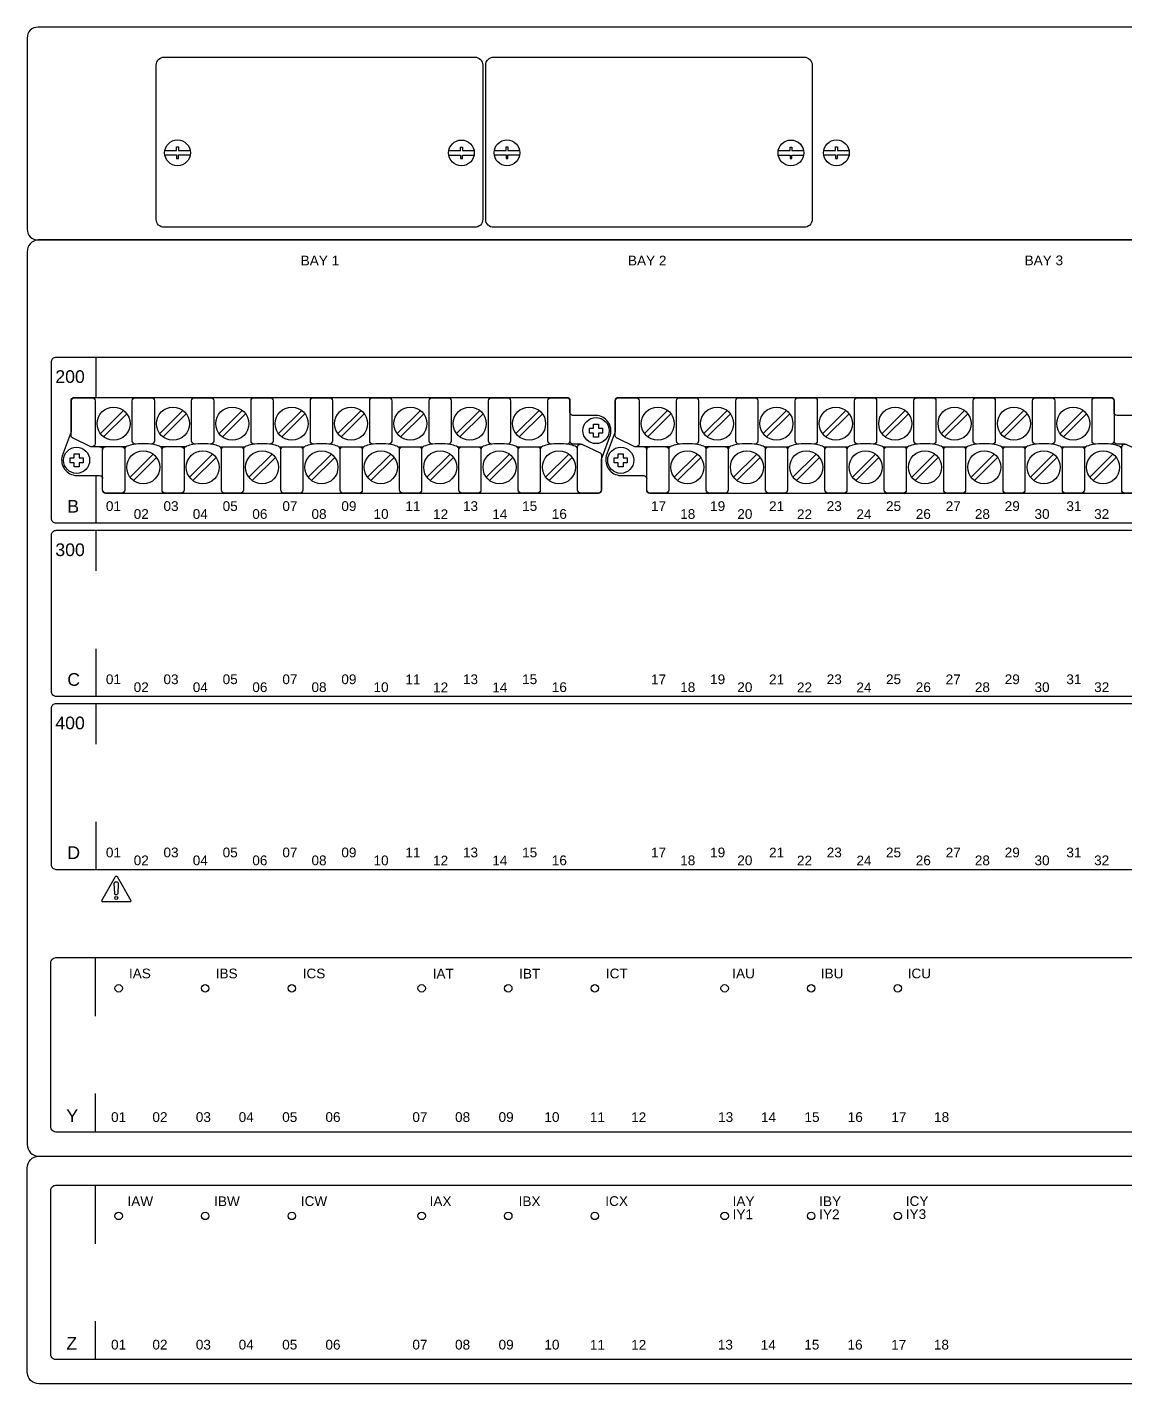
# Model space of a CAD drawing. Header units: inches. Extents: x 0.5 to 47.5, y 0.5 to 35.3.
# Drawn here: x 25.26 to 36.37, y 5.73 to 19.44 of the extents above; entities that cross this region are included whole.
import ezdxf

# ---------------------------------------------------------------- set-up
doc = ezdxf.new("R2010")
doc.units = ezdxf.units.IN
doc.header["$MEASUREMENT"] = 0
doc.layers.add('7.0_____[DWG]', color=7, linetype='Continuous')
doc.styles.add('Arial', font='arial.ttf')

msp = doc.modelspace()

# ---------------------------------------------------------------- linework, layer by layer
at = {"layer": '7.0_____[DWG]'}
for points in [[(42.404, 19.441), (25.374, 19.441, 0.414214), (25.264, 19.331), (25.264, 17.401, 0.414214), (25.374, 17.291), (42.404, 17.291, 0.414214), (42.514, 17.401), (42.514, 19.331, 0.414214), (42.404, 19.441)], [(26.027, 14.762, 0.414213), (26.057, 14.732), (31.039, 14.732, 0.414214), (31.069, 14.762), (31.069, 15.075), (31.16, 15.32, 0.480048), (31.015, 15.518), (30.78, 15.518, -0.414214), (30.75, 15.548), (30.75, 15.666, 0.414212), (30.72, 15.696), (30.72, 15.696), (25.739, 15.696, 0.414215), (25.709, 15.666), (25.709, 15.353), (25.618, 15.108, 0.47859), (25.763, 14.91), (25.997, 14.91, -0.414214), (26.027, 14.88)], [(26.266, 15.201), (25.908, 15.201), (25.722, 15.29, -0.241986), (25.709, 15.31), (25.709, 15.666, -0.422157), (25.736, 15.696), (25.92, 15.696, -0.414214), (25.95, 15.666), (25.95, 15.229, -0.390527), (25.92, 15.201)], [(26.365, 15.227), (26.357, 15.227, -0.414214), (26.327, 15.257), (26.327, 15.666, -0.414214), (26.357, 15.696), (26.52, 15.696, -0.414214), (26.55, 15.666), (26.55, 15.257, -0.414214), (26.52, 15.227), (26.513, 15.227)], [(26.965, 15.227), (26.957, 15.227, -0.414214), (26.927, 15.257), (26.927, 15.666, -0.414214), (26.957, 15.696), (27.12, 15.696, -0.414214), (27.15, 15.666), (27.15, 15.257, -0.414214), (27.12, 15.227), (27.114, 15.227)], [(27.565, 15.227), (27.557, 15.227, -0.414214), (27.527, 15.257), (27.527, 15.666, -0.414214), (27.557, 15.696), (27.72, 15.696, -0.414214), (27.75, 15.666), (27.75, 15.257, -0.414214), (27.72, 15.227), (27.714, 15.227)], [(28.165, 15.227), (28.157, 15.227, -0.414214), (28.127, 15.257), (28.127, 15.666, -0.414214), (28.157, 15.696), (28.32, 15.696, -0.414214), (28.35, 15.666), (28.35, 15.257, -0.414214), (28.32, 15.227), (28.314, 15.227)], [(28.765, 15.227), (28.757, 15.227, -0.414214), (28.727, 15.257), (28.727, 15.666, -0.414214), (28.757, 15.696), (28.92, 15.696, -0.414214), (28.95, 15.666), (28.95, 15.257, -0.414214), (28.92, 15.227), (28.914, 15.227)], [(29.365, 15.227), (29.358, 15.227, -0.414214), (29.328, 15.257), (29.328, 15.666, -0.414214), (29.358, 15.696), (29.52, 15.696, -0.414214), (29.55, 15.666), (29.55, 15.257, -0.414214), (29.52, 15.227), (29.514, 15.227)], [(29.965, 15.227), (29.958, 15.227, -0.414214), (29.928, 15.257), (29.928, 15.666, -0.414214), (29.958, 15.696), (30.12, 15.696, -0.414214), (30.15, 15.666), (30.15, 15.257, -0.414214), (30.12, 15.227), (30.114, 15.227)], [(30.565, 15.227), (30.558, 15.227, -0.414214), (30.528, 15.257), (30.528, 15.666, -0.414214), (30.558, 15.696), (30.72, 15.696, -0.414214), (30.75, 15.666), (30.75, 15.257, -0.414214), (30.72, 15.227), (30.714, 15.227)], [(31.527, 14.762, 0.414213), (31.557, 14.732), (36.539, 14.732, 0.414214), (36.569, 14.762), (36.569, 15.075), (36.66, 15.32, 0.480048), (36.515, 15.518), (36.28, 15.518, -0.414214), (36.25, 15.548), (36.25, 15.666, 0.414212), (36.22, 15.696), (36.22, 15.696), (31.239, 15.696, 0.414215), (31.209, 15.666), (31.209, 15.353), (31.118, 15.108, 0.47859), (31.263, 14.91), (31.497, 14.91, -0.414214), (31.527, 14.88)], [(31.766, 15.201), (31.408, 15.201), (31.222, 15.29, -0.241986), (31.209, 15.31), (31.209, 15.666, -0.422157), (31.236, 15.696), (31.42, 15.696, -0.414214), (31.45, 15.666), (31.45, 15.229, -0.390527), (31.42, 15.201)], [(31.865, 15.227), (31.857, 15.227, -0.414214), (31.827, 15.257), (31.827, 15.666, -0.414214), (31.857, 15.696), (32.02, 15.696, -0.414214), (32.05, 15.666), (32.05, 15.257, -0.414214), (32.02, 15.227), (32.013, 15.227)], [(32.465, 15.227), (32.457, 15.227, -0.414214), (32.427, 15.257), (32.427, 15.666, -0.414214), (32.457, 15.696), (32.62, 15.696, -0.414214), (32.65, 15.666), (32.65, 15.257, -0.414214), (32.62, 15.227), (32.613, 15.227)], [(33.065, 15.227), (33.057, 15.227, -0.414214), (33.027, 15.257), (33.027, 15.666, -0.414214), (33.057, 15.696), (33.22, 15.696, -0.414214), (33.25, 15.666), (33.25, 15.257, -0.414214), (33.22, 15.227), (33.214, 15.227)], [(33.665, 15.227), (33.657, 15.227, -0.414214), (33.627, 15.257), (33.627, 15.666, -0.414214), (33.657, 15.696), (33.82, 15.696, -0.414214), (33.85, 15.666), (33.85, 15.257, -0.414214), (33.82, 15.227), (33.814, 15.227)], [(34.265, 15.227), (34.257, 15.227, -0.414214), (34.227, 15.257), (34.227, 15.666, -0.414214), (34.257, 15.696), (34.42, 15.696, -0.414214), (34.45, 15.666), (34.45, 15.257, -0.414214), (34.42, 15.227), (34.414, 15.227)], [(34.865, 15.227), (34.857, 15.227, -0.414214), (34.827, 15.257), (34.827, 15.666, -0.414214), (34.857, 15.696), (35.02, 15.696, -0.414214), (35.05, 15.666), (35.05, 15.257, -0.414214), (35.02, 15.227), (35.014, 15.227)], [(35.465, 15.227), (35.457, 15.227, -0.414214), (35.427, 15.257), (35.427, 15.666, -0.414214), (35.457, 15.696), (35.62, 15.696, -0.414214), (35.65, 15.666), (35.65, 15.257, -0.414214), (35.62, 15.227), (35.614, 15.227)], [(36.065, 15.227), (36.058, 15.227, -0.414214), (36.028, 15.257), (36.028, 15.666, -0.414214), (36.058, 15.696), (36.22, 15.696, -0.414214), (36.25, 15.666), (36.25, 15.257, -0.414214), (36.22, 15.227), (36.214, 15.227)], [(26.628, 15.171, 0.191033), (26.619, 15.195, 0.081668), (26.603, 15.205, 0.0591), (26.54, 15.224, 0.034646), (26.438, 15.231, 0.03436), (26.338, 15.224, 0.0591), (26.274, 15.205, 0.081668), (26.258, 15.195, 0.191033), (26.25, 15.171)], [(27.228, 15.171, 0.191033), (27.22, 15.195, 0.081668), (27.204, 15.205, 0.0591), (27.141, 15.224, 0.034646), (27.039, 15.231, 0.03436), (26.938, 15.224, 0.0591), (26.875, 15.205, 0.081668), (26.859, 15.195, 0.191033), (26.85, 15.171)], [(27.828, 15.171, 0.191033), (27.82, 15.195, 0.081668), (27.804, 15.205, 0.0591), (27.741, 15.224, 0.034646), (27.639, 15.231, 0.03436), (27.538, 15.224, 0.0591), (27.475, 15.205, 0.081668), (27.459, 15.195, 0.191033), (27.45, 15.171)], [(28.428, 15.171, 0.191033), (28.42, 15.195, 0.081668), (28.404, 15.205, 0.0591), (28.341, 15.224, 0.034646), (28.239, 15.231, 0.03436), (28.138, 15.224, 0.0591), (28.075, 15.205, 0.081668), (28.059, 15.195, 0.191033), (28.05, 15.171)], [(29.028, 15.171, 0.191033), (29.02, 15.195, 0.081668), (29.004, 15.205, 0.0591), (28.941, 15.224, 0.034646), (28.839, 15.231, 0.03436), (28.738, 15.224, 0.0591), (28.675, 15.205, 0.081668), (28.659, 15.195, 0.191033), (28.651, 15.171)], [(29.628, 15.171, 0.191033), (29.62, 15.195, 0.081668), (29.604, 15.205, 0.0591), (29.541, 15.224, 0.034646), (29.439, 15.231, 0.03436), (29.338, 15.224, 0.0591), (29.275, 15.205, 0.081668), (29.259, 15.195, 0.191033), (29.251, 15.171)], [(30.228, 15.171, 0.191033), (30.22, 15.195, 0.081668), (30.204, 15.205, 0.0591), (30.141, 15.224, 0.034646), (30.039, 15.231, 0.03436), (29.938, 15.224, 0.0591), (29.875, 15.205, 0.081668), (29.859, 15.195, 0.191033), (29.851, 15.171)], [(30.828, 15.179, 0.127742), (30.82, 15.195, 0.081668), (30.804, 15.205, 0.0591), (30.741, 15.224, 0.034646), (30.639, 15.231, 0.03436), (30.538, 15.224, 0.0591), (30.475, 15.205, 0.081668), (30.459, 15.195, 0.191033), (30.451, 15.171)], [(30.858, 15.227), (30.78, 15.227, -0.414214), (30.75, 15.257)], [(32.128, 15.171, 0.191033), (32.119, 15.195, 0.081668), (32.103, 15.205, 0.0591), (32.04, 15.224, 0.034646), (31.938, 15.231, 0.03436), (31.838, 15.224, 0.0591), (31.774, 15.205, 0.081668), (31.758, 15.195, 0.191033), (31.75, 15.171)], [(32.728, 15.171, 0.191033), (32.72, 15.195, 0.081668), (32.704, 15.205, 0.0591), (32.641, 15.224, 0.034646), (32.539, 15.231, 0.03436), (32.438, 15.224, 0.0591), (32.375, 15.205, 0.081668), (32.359, 15.195, 0.191033), (32.35, 15.171)], [(33.328, 15.171, 0.191033), (33.32, 15.195, 0.081668), (33.304, 15.205, 0.0591), (33.241, 15.224, 0.034646), (33.139, 15.231, 0.03436), (33.038, 15.224, 0.0591), (32.975, 15.205, 0.081668), (32.959, 15.195, 0.191033), (32.95, 15.171)], [(33.928, 15.171, 0.191033), (33.92, 15.195, 0.081668), (33.904, 15.205, 0.0591), (33.841, 15.224, 0.034646), (33.739, 15.231, 0.03436), (33.638, 15.224, 0.0591), (33.575, 15.205, 0.081668), (33.559, 15.195, 0.191033), (33.55, 15.171)], [(34.528, 15.171, 0.191033), (34.52, 15.195, 0.081668), (34.504, 15.205, 0.0591), (34.441, 15.224, 0.034646), (34.339, 15.231, 0.03436), (34.238, 15.224, 0.0591), (34.175, 15.205, 0.081668), (34.159, 15.195, 0.191033), (34.15, 15.171)], [(35.128, 15.171, 0.191033), (35.12, 15.195, 0.081668), (35.104, 15.205, 0.0591), (35.041, 15.224, 0.034646), (34.939, 15.231, 0.03436), (34.838, 15.224, 0.0591), (34.775, 15.205, 0.081668), (34.759, 15.195, 0.191033), (34.75, 15.171)], [(35.728, 15.171, 0.191033), (35.72, 15.195, 0.081668), (35.704, 15.205, 0.0591), (35.641, 15.224, 0.034646), (35.539, 15.231, 0.03436), (35.438, 15.224, 0.0591), (35.375, 15.205, 0.081668), (35.359, 15.195, 0.191033), (35.35, 15.171)], [(36.328, 15.179, 0.127742), (36.32, 15.195, 0.081668), (36.304, 15.205, 0.0591), (36.241, 15.224, 0.034646), (36.139, 15.231, 0.03436), (36.038, 15.224, 0.0591), (35.975, 15.205, 0.081668), (35.959, 15.195, 0.191033), (35.951, 15.171)], [(36.358, 15.227), (36.28, 15.227, -0.414214), (36.25, 15.257)], [(25.997, 15.201, -0.414214), (26.027, 15.171)], [(26.22, 15.201, -0.414214), (26.25, 15.171), (26.25, 14.762, -0.414214), (26.22, 14.732), (26.057, 14.732, -0.414214), (26.027, 14.762), (26.027, 15.171, -0.414214), (26.057, 15.201)], [(26.82, 15.201, -0.414214), (26.85, 15.171), (26.85, 14.762, -0.414214), (26.82, 14.732), (26.658, 14.732, -0.414214), (26.628, 14.762), (26.628, 15.171, -0.414214), (26.658, 15.201)], [(27.42, 15.201, -0.414214), (27.45, 15.171), (27.45, 14.762, -0.414214), (27.42, 14.732), (27.258, 14.732, -0.414214), (27.228, 14.762), (27.228, 15.171, -0.414214), (27.258, 15.201)], [(28.021, 15.201, -0.414214), (28.05, 15.171), (28.05, 14.762, -0.414214), (28.021, 14.732), (27.858, 14.732, -0.414214), (27.828, 14.762), (27.828, 15.171, -0.414214), (27.858, 15.201)], [(28.621, 15.201, -0.414214), (28.651, 15.171), (28.651, 14.762, -0.414214), (28.621, 14.732), (28.458, 14.732, -0.414214), (28.428, 14.762), (28.428, 15.171, -0.414214), (28.458, 15.201)], [(29.221, 15.201, -0.414214), (29.251, 15.171), (29.251, 14.762, -0.414214), (29.221, 14.732), (29.058, 14.732, -0.414214), (29.028, 14.762), (29.028, 15.171, -0.414214), (29.058, 15.201)], [(29.821, 15.201, -0.414214), (29.851, 15.171), (29.851, 14.762, -0.414214), (29.821, 14.732), (29.658, 14.732, -0.414214), (29.628, 14.762), (29.628, 15.171, -0.414214), (29.658, 15.201)], [(30.421, 15.201, -0.414214), (30.451, 15.171), (30.451, 14.762, -0.414214), (30.421, 14.732), (30.258, 14.732, -0.414214), (30.228, 14.762), (30.228, 15.171, -0.414214), (30.258, 15.201)], [(31.497, 15.201, -0.414214), (31.527, 15.171)], [(31.72, 15.201, -0.414214), (31.75, 15.171), (31.75, 14.762, -0.414214), (31.72, 14.732), (31.557, 14.732, -0.414214), (31.527, 14.762), (31.527, 15.171, -0.414214), (31.557, 15.201)], [(32.32, 15.201, -0.414214), (32.35, 15.171), (32.35, 14.762, -0.414214), (32.32, 14.732), (32.158, 14.732, -0.414214), (32.128, 14.762), (32.128, 15.171, -0.414214), (32.158, 15.201)], [(32.92, 15.201, -0.414214), (32.95, 15.171), (32.95, 14.762, -0.414214), (32.92, 14.732), (32.758, 14.732, -0.414214), (32.728, 14.762), (32.728, 15.171, -0.414214), (32.758, 15.201)], [(33.52, 15.201, -0.414214), (33.55, 15.171), (33.55, 14.762, -0.414214), (33.52, 14.732), (33.358, 14.732, -0.414214), (33.328, 14.762), (33.328, 15.171, -0.414214), (33.358, 15.201)], [(34.12, 15.201, -0.414214), (34.15, 15.171), (34.15, 14.762, -0.414214), (34.12, 14.732), (33.958, 14.732, -0.414214), (33.928, 14.762), (33.928, 15.171, -0.414214), (33.958, 15.201)], [(34.72, 15.201, -0.414214), (34.75, 15.171), (34.75, 14.762, -0.414214), (34.72, 14.732), (34.558, 14.732, -0.414214), (34.528, 14.762), (34.528, 15.171, -0.414214), (34.558, 15.201)], [(35.32, 15.201, -0.414214), (35.35, 15.171), (35.35, 14.762, -0.414214), (35.32, 14.732), (35.158, 14.732, -0.414214), (35.128, 14.762), (35.128, 15.171, -0.414214), (35.158, 15.201)], [(35.92, 15.201, -0.414214), (35.95, 15.171), (35.95, 14.762, -0.414214), (35.92, 14.732), (35.758, 14.732, -0.414214), (35.728, 14.762), (35.728, 15.171, -0.414214), (35.758, 15.201)], [(38.246, 8.708), (38.246, 8.326, -0.414214), (38.196, 8.276), (25.554, 8.276, -0.414214), (25.504, 8.326), (25.504, 9.988, -0.414214), (25.554, 10.038), (38.196, 10.038, -0.414214), (38.246, 9.988), (38.246, 8.805)], [(42.395, 8.031, -0.411119), (42.514, 7.911), (42.514, 5.851, -0.414214), (42.394, 5.731), (25.384, 5.731, -0.414215), (25.264, 5.851), (25.264, 7.911, -0.411119), (25.383, 8.031, -18128900.228227)]]:
    msp.add_lwpolyline(points, format="xyb", dxfattribs=at)
for points in [[(26.649, 19.138), (29.789, 19.138, -0.414214), (29.869, 19.058), (29.869, 17.498, -0.414214), (29.789, 17.418), (26.649, 17.418, -0.414214), (26.569, 17.498), (26.569, 19.058, -0.414214)], [(29.979, 19.138), (33.119, 19.138, -0.414214), (33.199, 19.058), (33.199, 17.498, -0.414214), (33.119, 17.418), (29.979, 17.418, -0.414214), (29.899, 17.498), (29.899, 19.058, -0.414214)], [(42.514, 8.151), (42.514, 17.171, 0.387512), (42.404, 17.291), (25.374, 17.291, 0.388233), (25.264, 17.171), (25.264, 8.151, 0.411196), (25.383, 8.031), (42.395, 8.031, 0.411196)], [(25.559, 16.107), (42.219, 16.107, -0.468367), (42.269, 16.047), (42.269, 14.477, -0.414132), (42.219, 14.427), (25.559, 14.427, -0.414214), (25.509, 14.477), (25.509, 16.057, -0.414287)], [(31.042, 14.732), (30.858, 14.732, -0.414214), (30.828, 14.762), (30.828, 15.199, -0.390527), (30.858, 15.227), (30.87, 15.227), (31.056, 15.138, -0.241514), (31.069, 15.118), (31.069, 14.762, -0.422157)], [(36.542, 14.732), (36.358, 14.732, -0.414214), (36.328, 14.762), (36.328, 15.199, -0.390527), (36.358, 15.227), (36.37, 15.227), (36.556, 15.138, -0.241514), (36.569, 15.118), (36.569, 14.762, -0.422157)], [(25.559, 14.357), (42.219, 14.357, -0.468367), (42.269, 14.297), (42.269, 12.727, -0.414132), (42.219, 12.677), (25.559, 12.677, -0.414214), (25.509, 12.727), (25.509, 14.307, -0.414287)], [(25.559, 12.607), (42.219, 12.607, -0.468367), (42.269, 12.547), (42.269, 10.977, -0.414132), (42.219, 10.927), (25.559, 10.927, -0.414214), (25.509, 10.977), (25.509, 12.557, -0.414287)], [(26.018, 10.616), (26.158, 10.858, -0.552985), (26.173, 10.858), (26.312, 10.616, -0.563982), (26.305, 10.603), (26.026, 10.603, -0.589238)], [(26.145, 10.786, -1.008297), (26.185, 10.785), (26.18, 10.686, -1.009953), (26.15, 10.687)], [(25.554, 7.738), (38.196, 7.738, -0.414214), (38.246, 7.688), (38.246, 6.026, -0.414214), (38.196, 5.976), (25.554, 5.976, -0.414214), (25.504, 6.026), (25.504, 7.688, -0.414214)]]:
    msp.add_lwpolyline(points, format="xyb", close=True, dxfattribs=at)
for points in [[(26.656, 18.193), (26.775, 18.193), (26.775, 18.23), (26.794, 18.23), (26.794, 18.193), (26.912, 18.193)], [(26.656, 18.149), (26.775, 18.149), (26.775, 18.112), (26.794, 18.112), (26.794, 18.149), (26.912, 18.149)], [(29.526, 18.193), (29.645, 18.193), (29.645, 18.229), (29.664, 18.229), (29.664, 18.193), (29.782, 18.193)], [(29.526, 18.148), (29.645, 18.148), (29.645, 18.112), (29.664, 18.112), (29.664, 18.148), (29.782, 18.148)], [(29.986, 18.193), (30.105, 18.193), (30.105, 18.23), (30.124, 18.23), (30.124, 18.193), (30.242, 18.193)], [(29.986, 18.149), (30.105, 18.149), (30.105, 18.112), (30.124, 18.112), (30.124, 18.149), (30.242, 18.149)], [(32.856, 18.193), (32.975, 18.193), (32.975, 18.229), (32.994, 18.229), (32.994, 18.193), (33.112, 18.193)], [(32.856, 18.148), (32.975, 18.148), (32.975, 18.112), (32.994, 18.112), (32.994, 18.148), (33.112, 18.148)], [(33.316, 18.193), (33.435, 18.193), (33.435, 18.23), (33.454, 18.23), (33.454, 18.193), (33.572, 18.193)], [(33.316, 18.149), (33.435, 18.149), (33.435, 18.112), (33.454, 18.112), (33.454, 18.149), (33.572, 18.149)], [(25.959, 16.107), (25.959, 15.696)], [(26.238, 15.568), (26.004, 15.334)], [(26.271, 15.534), (26.037, 15.3)], [(26.839, 15.568), (26.605, 15.334)], [(26.872, 15.534), (26.638, 15.3)], [(27.439, 15.568), (27.205, 15.334)], [(27.472, 15.534), (27.238, 15.3)], [(28.039, 15.568), (27.805, 15.334)], [(28.072, 15.534), (27.838, 15.3)], [(28.639, 15.568), (28.405, 15.334)], [(28.672, 15.534), (28.438, 15.3)], [(29.239, 15.568), (29.005, 15.334)], [(29.272, 15.534), (29.038, 15.3)], [(29.839, 15.568), (29.605, 15.334)], [(29.872, 15.534), (29.638, 15.3)], [(30.439, 15.568), (30.205, 15.334)], [(30.472, 15.534), (30.238, 15.3)], [(31.738, 15.568), (31.504, 15.334)], [(31.771, 15.534), (31.537, 15.3)], [(32.339, 15.568), (32.105, 15.334)], [(32.372, 15.534), (32.138, 15.3)], [(32.939, 15.568), (32.705, 15.334)], [(32.972, 15.534), (32.738, 15.3)], [(33.539, 15.568), (33.305, 15.334)], [(33.572, 15.534), (33.338, 15.3)], [(34.139, 15.568), (33.905, 15.334)], [(34.172, 15.534), (33.938, 15.3)], [(34.739, 15.568), (34.505, 15.334)], [(34.772, 15.534), (34.538, 15.3)], [(35.339, 15.568), (35.105, 15.334)], [(35.372, 15.534), (35.138, 15.3)], [(35.939, 15.568), (35.705, 15.334)], [(35.972, 15.534), (35.738, 15.3)], [(26.539, 15.127), (26.304, 14.893)], [(26.572, 15.093), (26.338, 14.859)], [(26.867, 15.201), (26.611, 15.201)], [(27.139, 15.127), (26.905, 14.893)], [(27.173, 15.093), (26.939, 14.859)], [(27.212, 15.201), (27.467, 15.201)], [(27.739, 15.127), (27.505, 14.893)], [(27.773, 15.093), (27.539, 14.859)], [(27.812, 15.201), (28.067, 15.201)], [(28.339, 15.127), (28.105, 14.893)], [(28.373, 15.093), (28.139, 14.859)], [(28.412, 15.201), (28.667, 15.201)], [(28.939, 15.127), (28.705, 14.893)], [(28.973, 15.093), (28.739, 14.859)], [(29.012, 15.201), (29.267, 15.201)], [(29.539, 15.127), (29.305, 14.893)], [(29.573, 15.093), (29.339, 14.859)], [(29.612, 15.201), (29.867, 15.201)], [(30.139, 15.127), (29.905, 14.893)], [(30.173, 15.093), (29.939, 14.859)], [(30.212, 15.201), (30.467, 15.201)], [(30.739, 15.127), (30.505, 14.893)], [(30.773, 15.093), (30.539, 14.859)], [(30.828, 15.201), (30.811, 15.201)], [(32.039, 15.127), (31.804, 14.893)], [(32.072, 15.093), (31.838, 14.859)], [(32.367, 15.201), (32.111, 15.201)], [(32.639, 15.127), (32.405, 14.893)], [(32.673, 15.093), (32.439, 14.859)], [(32.712, 15.201), (32.967, 15.201)], [(33.239, 15.127), (33.005, 14.893)], [(33.273, 15.093), (33.039, 14.859)], [(33.312, 15.201), (33.567, 15.201)], [(33.839, 15.127), (33.605, 14.893)], [(33.873, 15.093), (33.639, 14.859)], [(33.912, 15.201), (34.167, 15.201)], [(34.439, 15.127), (34.205, 14.893)], [(34.473, 15.093), (34.239, 14.859)], [(34.512, 15.201), (34.767, 15.201)], [(35.039, 15.127), (34.805, 14.893)], [(35.073, 15.093), (34.839, 14.859)], [(35.112, 15.201), (35.367, 15.201)], [(35.639, 15.127), (35.405, 14.893)], [(35.673, 15.093), (35.439, 14.859)], [(35.712, 15.201), (35.967, 15.201)], [(36.239, 15.127), (36.005, 14.893)], [(36.273, 15.093), (36.039, 14.859)], [(36.328, 15.201), (36.311, 15.201)], [(25.959, 14.91), (25.959, 14.427)], [(25.959, 14.357), (25.959, 13.946)], [(25.959, 13.16), (25.959, 12.677)], [(25.959, 12.607), (25.959, 12.196)], [(25.959, 11.41), (25.959, 10.927)], [(25.952, 10.038), (25.952, 9.446)], [(25.952, 8.666), (25.952, 8.276)], [(25.95, 7.738), (25.95, 7.146)], [(25.95, 6.366), (25.95, 5.976)]]:
    msp.add_lwpolyline(points, dxfattribs=at)
for points in [[(30.989, 15.389), (30.989, 15.429), (31.039, 15.429), (31.039, 15.389), (31.079, 15.389), (31.079, 15.339), (31.039, 15.339), (31.039, 15.299), (30.989, 15.299), (30.989, 15.339), (30.949, 15.339), (30.949, 15.389)], [(25.739, 15.089), (25.739, 15.129), (25.789, 15.129), (25.789, 15.089), (25.829, 15.089), (25.829, 15.039), (25.789, 15.039), (25.789, 14.999), (25.739, 14.999), (25.739, 15.039), (25.699, 15.039), (25.699, 15.089)], [(31.239, 15.089), (31.239, 15.129), (31.289, 15.129), (31.289, 15.089), (31.329, 15.089), (31.329, 15.039), (31.289, 15.039), (31.289, 14.999), (31.239, 14.999), (31.239, 15.039), (31.199, 15.039), (31.199, 15.089)]]:
    msp.add_lwpolyline(points, close=True, dxfattribs=at)
for centre, radius in [((26.784, 18.171), 0.13), ((29.654, 18.17), 0.13), ((30.114, 18.171), 0.13), ((32.984, 18.17), 0.13), ((33.444, 18.171), 0.13), ((26.138, 15.434), 0.167), ((26.738, 15.434), 0.167), ((27.338, 15.434), 0.167), ((27.938, 15.434), 0.167), ((28.538, 15.434), 0.167), ((29.138, 15.434), 0.167), ((29.738, 15.434), 0.167), ((30.338, 15.434), 0.167), ((31.014, 15.364), 0.132), ((31.638, 15.434), 0.167), ((32.238, 15.434), 0.167), ((32.838, 15.434), 0.167), ((33.438, 15.434), 0.167), ((34.038, 15.434), 0.167), ((34.638, 15.434), 0.167), ((35.238, 15.434), 0.167), ((35.838, 15.434), 0.167), ((25.764, 15.064), 0.132), ((26.438, 14.993), 0.167), ((27.039, 14.993), 0.167), ((27.639, 14.993), 0.167), ((28.239, 14.993), 0.167), ((28.839, 14.993), 0.167), ((29.439, 14.993), 0.167), ((30.039, 14.993), 0.167), ((30.639, 14.993), 0.167), ((31.264, 15.064), 0.132), ((31.938, 14.993), 0.167), ((32.539, 14.993), 0.167), ((33.139, 14.993), 0.167), ((33.739, 14.993), 0.167), ((34.339, 14.993), 0.167), ((34.939, 14.993), 0.167), ((35.539, 14.993), 0.167), ((36.139, 14.993), 0.167), ((26.165, 10.641), 0.0148), ((26.189, 9.728), 0.0375), ((27.064, 9.728), 0.0375), ((27.939, 9.728), 0.0375), ((29.252, 9.728), 0.0375), ((30.127, 9.728), 0.0375), ((31.002, 9.728), 0.0375), ((32.314, 9.728), 0.0375), ((33.189, 9.728), 0.0375), ((34.064, 9.728), 0.0375), ((26.189, 7.428), 0.0375), ((27.064, 7.428), 0.0375), ((27.939, 7.428), 0.0375), ((29.252, 7.428), 0.0375), ((30.127, 7.428), 0.0375), ((31.002, 7.428), 0.0375), ((32.314, 7.428), 0.0375), ((33.189, 7.428), 0.0375), ((34.064, 7.428), 0.0375)]:
    msp.add_circle(centre, radius, dxfattribs=at)

# ---------------------------------------------------------------- texts
at = {"layer": '7.0_____[DWG]', "style": 'Arial'}
for s, height, p in [('BAY 1', 0.0983, (28.029, 17.033)), ('BAY 2', 0.0983, (31.337, 17.033)), ('BAY 3', 0.0983, (35.346, 17.035)), ('200', 0.1278, (25.549, 15.846)), ('B', 0.128, (25.67, 14.535)), ('01', 0.0983, (26.06, 14.552)), ('02', 0.0983, (26.341, 14.472)), ('03', 0.0983, (26.642, 14.552)), ('04', 0.0983, (26.938, 14.472)), ('05', 0.0983, (27.24, 14.552)), ('06', 0.0983, (27.54, 14.472)), ('07', 0.0983, (27.844, 14.552)), ('08', 0.0983, (28.138, 14.472)), ('09', 0.0983, (28.44, 14.552)), ('10', 0.0983, (28.765, 14.472)), ('11', 0.0983, (29.087, 14.551)), ('12', 0.0983, (29.367, 14.47)), ('13', 0.0983, (29.669, 14.552)), ('14', 0.0983, (29.965, 14.47)), ('15', 0.0983, (30.267, 14.552)), ('16', 0.0983, (30.567, 14.472)), ('17', 0.0983, (31.57, 14.551)), ('18', 0.0983, (31.865, 14.472)), ('19', 0.0983, (32.167, 14.552)), ('20', 0.0983, (32.442, 14.472)), ('21', 0.0983, (32.763, 14.551)), ('22', 0.0983, (33.045, 14.47)), ('23', 0.0983, (33.346, 14.552)), ('24', 0.0983, (33.646, 14.47)), ('25', 0.0983, (33.945, 14.552)), ('26', 0.0983, (34.246, 14.472)), ('27', 0.0983, (34.548, 14.551)), ('28', 0.0983, (34.843, 14.472)), ('29', 0.0983, (35.145, 14.552)), ('30', 0.0983, (35.446, 14.472)), ('31', 0.0983, (35.768, 14.552)), ('32', 0.0983, (36.049, 14.472)), ('300', 0.1278, (25.549, 14.096)), ('C', 0.128, (25.67, 12.785)), ('01', 0.0983, (26.06, 12.802)), ('03', 0.0983, (26.642, 12.802)), ('05', 0.0983, (27.24, 12.802)), ('07', 0.0983, (27.844, 12.802)), ('09', 0.0983, (28.44, 12.802)), ('11', 0.0983, (29.087, 12.801)), ('13', 0.0983, (29.669, 12.802)), ('15', 0.0983, (30.267, 12.802)), ('17', 0.0983, (31.57, 12.801)), ('19', 0.0983, (32.167, 12.802)), ('21', 0.0983, (32.763, 12.801)), ('23', 0.0983, (33.346, 12.802)), ('25', 0.0983, (33.945, 12.802)), ('27', 0.0983, (34.548, 12.801)), ('29', 0.0983, (35.145, 12.802)), ('31', 0.0983, (35.768, 12.802)), ('02', 0.0983, (26.341, 12.722)), ('04', 0.0983, (26.938, 12.722)), ('06', 0.0983, (27.54, 12.722)), ('08', 0.0983, (28.138, 12.722)), ('10', 0.0983, (28.765, 12.722)), ('12', 0.0983, (29.367, 12.72)), ('14', 0.0983, (29.965, 12.72)), ('16', 0.0983, (30.567, 12.722)), ('18', 0.0983, (31.865, 12.722)), ('20', 0.0983, (32.442, 12.722)), ('22', 0.0983, (33.045, 12.72)), ('24', 0.0983, (33.646, 12.72)), ('26', 0.0983, (34.246, 12.722)), ('28', 0.0983, (34.843, 12.722)), ('30', 0.0983, (35.446, 12.722)), ('32', 0.0983, (36.049, 12.722)), ('400', 0.1278, (25.549, 12.346)), ('D', 0.128, (25.67, 11.035)), ('01', 0.0983, (26.06, 11.052)), ('03', 0.0983, (26.642, 11.052)), ('05', 0.0983, (27.24, 11.052)), ('07', 0.0983, (27.844, 11.052)), ('09', 0.0983, (28.44, 11.052)), ('11', 0.0983, (29.087, 11.051)), ('13', 0.0983, (29.669, 11.052)), ('15', 0.0983, (30.267, 11.052)), ('17', 0.0983, (31.57, 11.051)), ('19', 0.0983, (32.167, 11.052)), ('21', 0.0983, (32.763, 11.051)), ('23', 0.0983, (33.346, 11.052)), ('25', 0.0983, (33.945, 11.052)), ('27', 0.0983, (34.548, 11.051)), ('29', 0.0983, (35.145, 11.052)), ('31', 0.0983, (35.768, 11.052)), ('02', 0.0983, (26.341, 10.972)), ('04', 0.0983, (26.938, 10.972)), ('06', 0.0983, (27.54, 10.972)), ('08', 0.0983, (28.138, 10.972)), ('10', 0.0983, (28.765, 10.972)), ('12', 0.0983, (29.367, 10.97)), ('14', 0.0983, (29.965, 10.97)), ('16', 0.0983, (30.567, 10.972)), ('18', 0.0983, (31.865, 10.972)), ('20', 0.0983, (32.442, 10.972)), ('22', 0.0983, (33.045, 10.97)), ('24', 0.0983, (33.646, 10.97)), ('26', 0.0983, (34.246, 10.972)), ('28', 0.0983, (34.843, 10.972)), ('30', 0.0983, (35.446, 10.972)), ('32', 0.0983, (36.049, 10.972)), ('IAS', 0.0983, (26.293, 9.829)), ('IBS', 0.0983, (27.17, 9.829)), ('ICS', 0.0983, (28.049, 9.829)), ('IAT', 0.0983, (29.363, 9.827)), ('IBT', 0.0983, (30.237, 9.827)), ('ICT', 0.0983, (31.114, 9.829)), ('IAU', 0.0983, (32.391, 9.829)), ('IBU', 0.0983, (33.286, 9.829)), ('ICU', 0.0983, (34.164, 9.829)), ('Y', 0.128, (25.66, 8.376)), ('01', 0.0983, (26.112, 8.378)), ('02', 0.0983, (26.53, 8.378)), ('03', 0.0983, (26.969, 8.378)), ('04', 0.0983, (27.402, 8.378)), ('05', 0.0983, (27.842, 8.378)), ('06', 0.0983, (28.279, 8.378)), ('07', 0.0983, (29.158, 8.378)), ('08', 0.0983, (29.589, 8.378)), ('09', 0.0983, (30.029, 8.378)), ('10', 0.0983, (30.492, 8.378)), ('11', 0.0983, (30.952, 8.376)), ('12', 0.0983, (31.369, 8.376)), ('13', 0.0983, (32.248, 8.378)), ('14', 0.0983, (32.681, 8.376)), ('15', 0.0983, (33.121, 8.378)), ('16', 0.0983, (33.558, 8.378)), ('17', 0.0983, (33.999, 8.376)), ('18', 0.0983, (34.431, 8.378)), ('IAW', 0.0983, (26.278, 7.527)), ('IBW', 0.0983, (27.154, 7.527)), ('ICW', 0.0983, (28.03, 7.529)), ('IAX', 0.0983, (29.332, 7.527)), ('IBX', 0.0983, (30.232, 7.527)), ('ICX', 0.0983, (31.108, 7.529)), ('IAY', 0.0983, (32.395, 7.527)), ('IBY', 0.0983, (33.27, 7.527)), ('ICY', 0.0983, (34.145, 7.529)), ('IY1', 0.0983, (32.395, 7.395)), ('IY2', 0.0983, (33.27, 7.395)), ('IY3', 0.0983, (34.145, 7.397)), ('Z', 0.128, (25.66, 6.076)), ('01', 0.0983, (26.112, 6.078)), ('02', 0.0983, (26.53, 6.078)), ('03', 0.0983, (26.969, 6.078)), ('04', 0.0983, (27.402, 6.078)), ('05', 0.0983, (27.842, 6.078)), ('06', 0.0983, (28.279, 6.078)), ('07', 0.0983, (29.158, 6.078)), ('08', 0.0983, (29.589, 6.078)), ('09', 0.0983, (30.029, 6.078)), ('10', 0.0983, (30.492, 6.078)), ('11', 0.0983, (30.952, 6.076)), ('12', 0.0983, (31.369, 6.076)), ('13', 0.0983, (32.245, 6.078)), ('14', 0.0983, (32.679, 6.076)), ('15', 0.0983, (33.119, 6.078)), ('16', 0.0983, (33.556, 6.078)), ('17', 0.0983, (33.997, 6.076)), ('18', 0.0983, (34.429, 6.078))]:
    msp.add_text(s, height=height, dxfattribs=at).set_placement(p)

doc.saveas('drawing.dxf')
